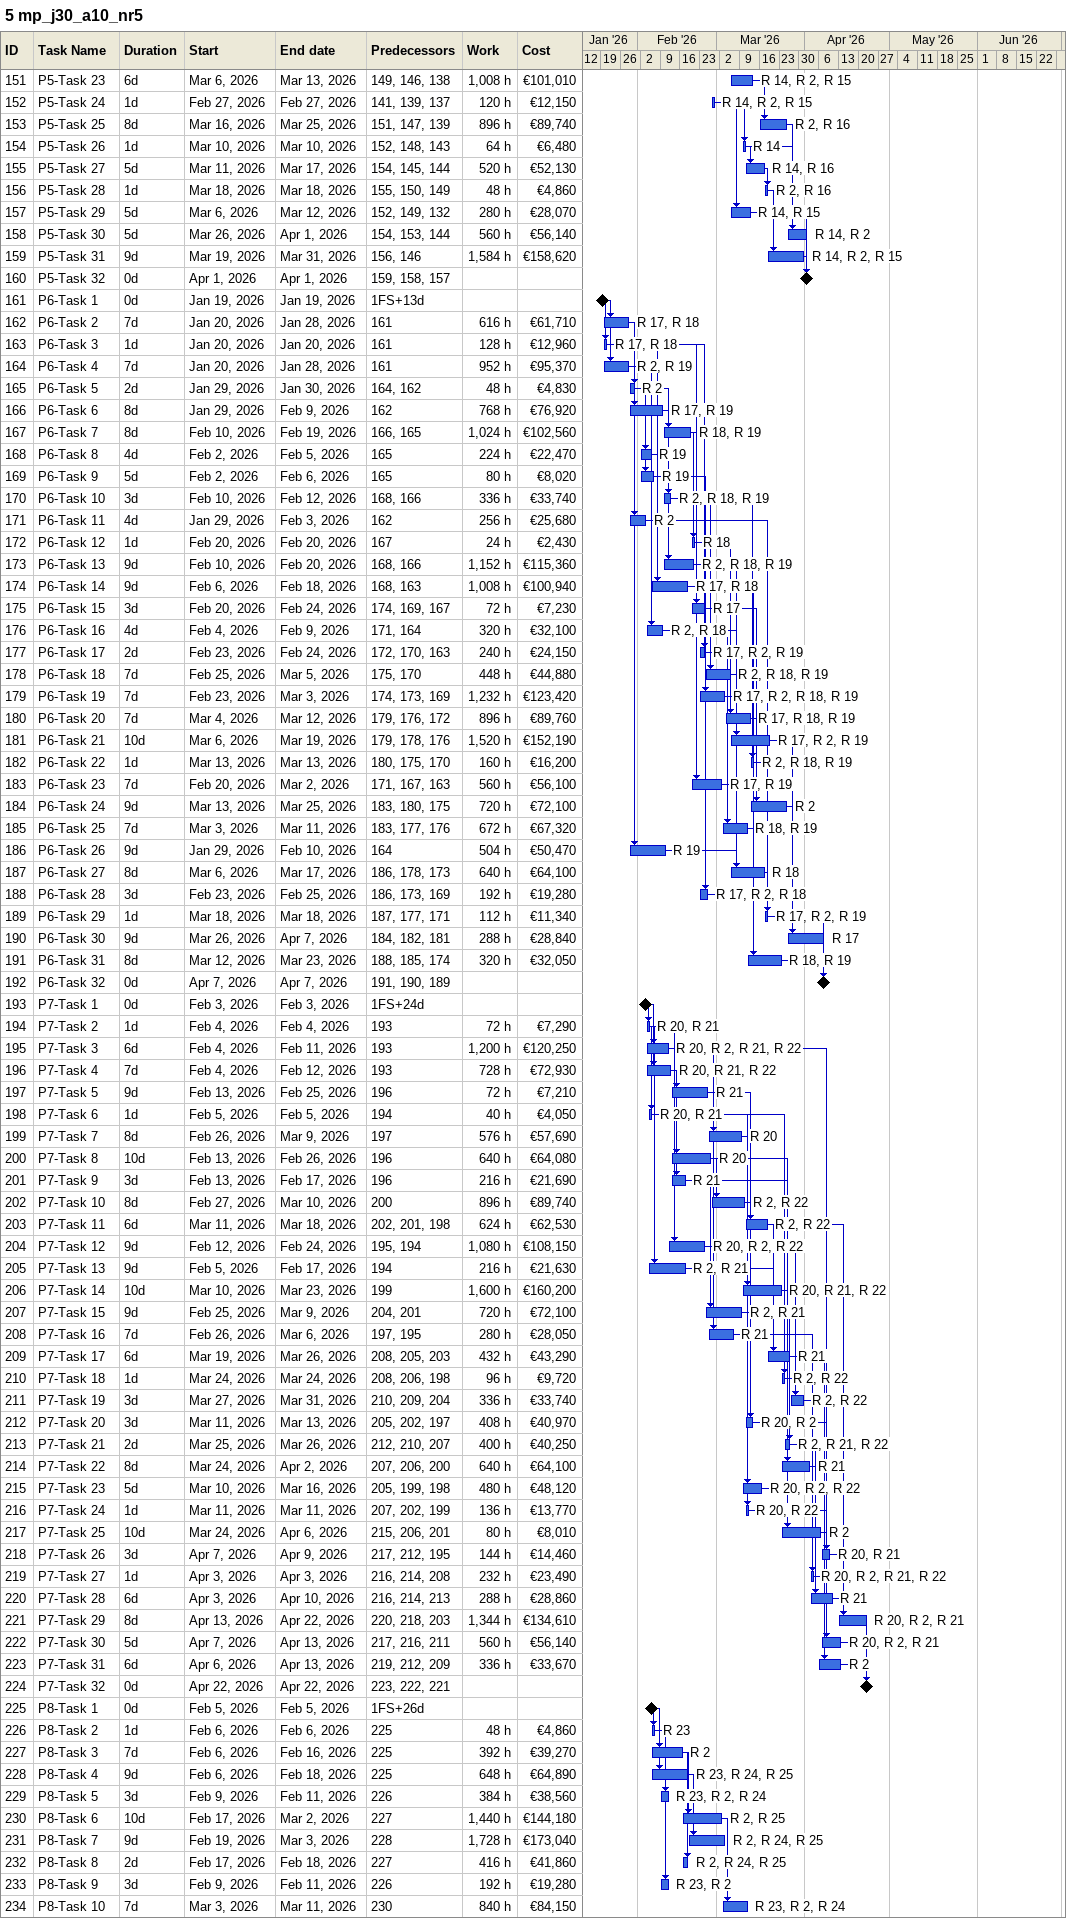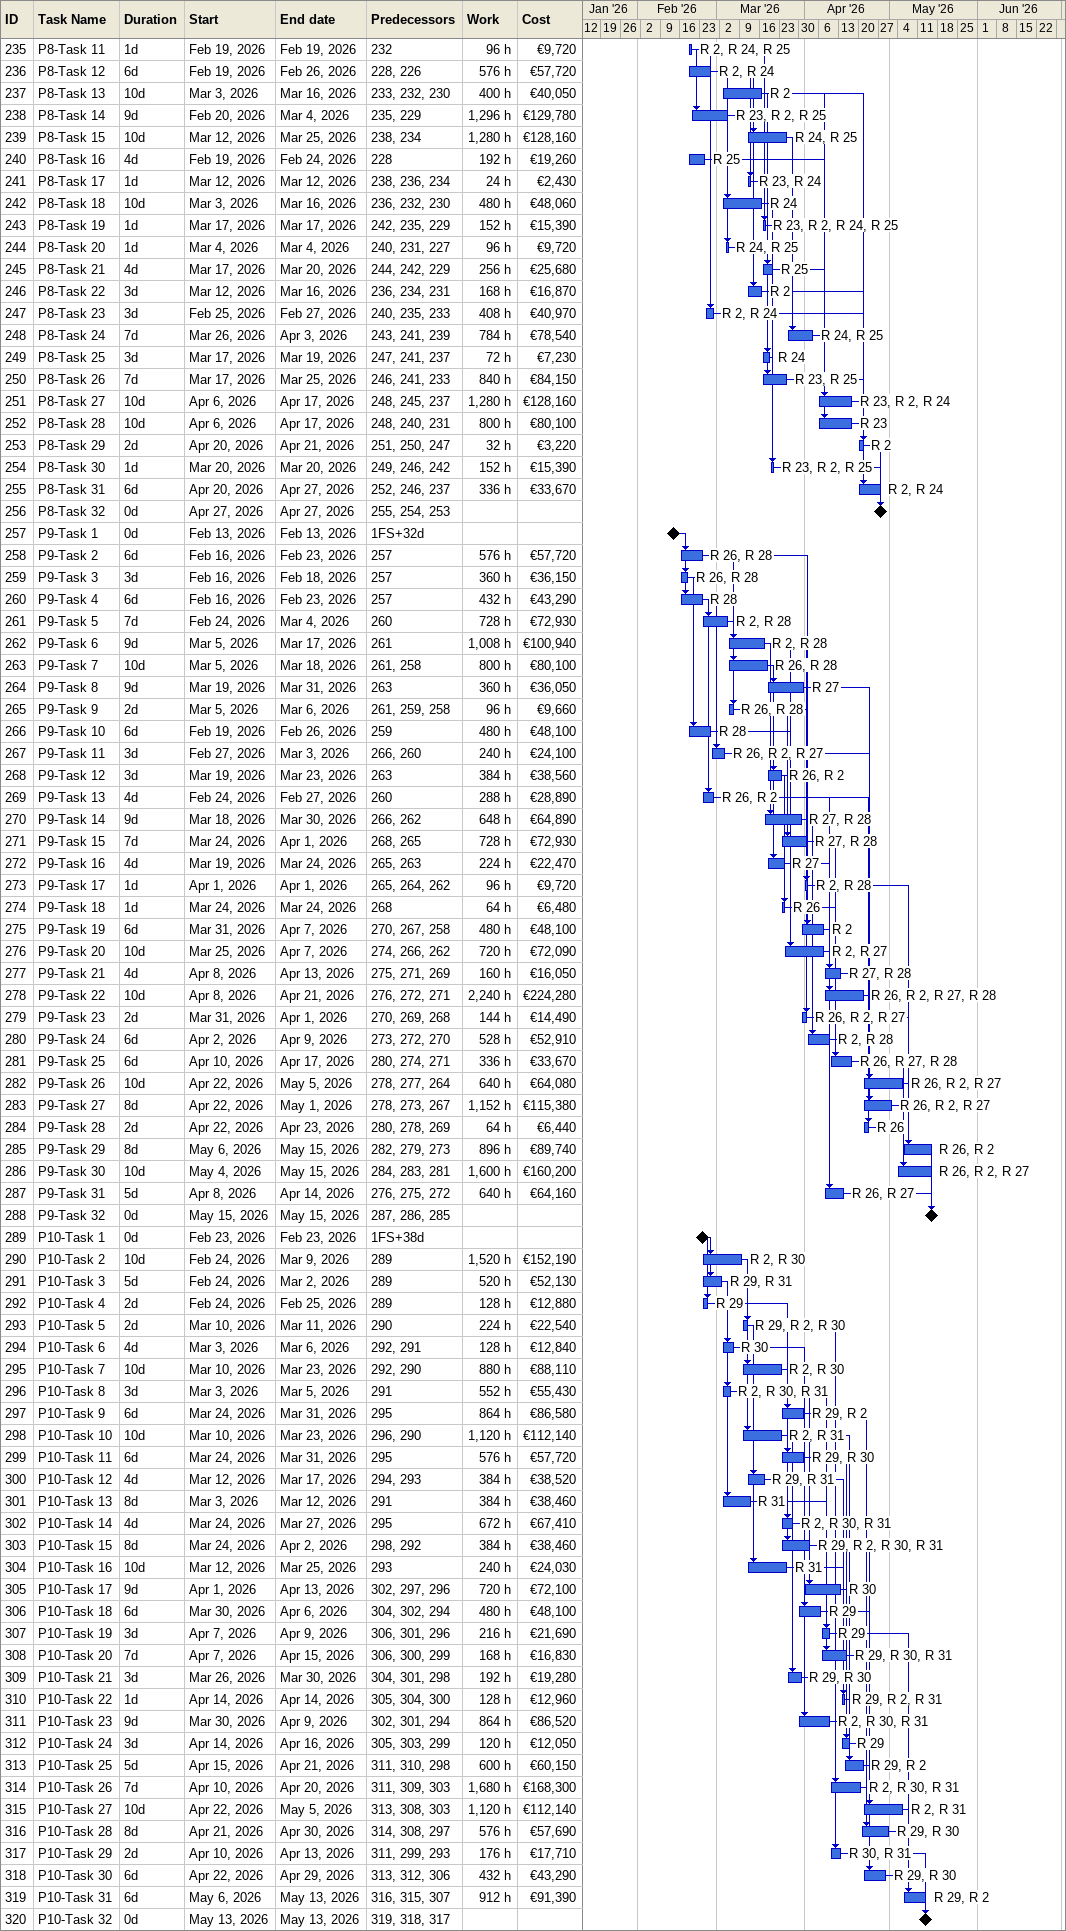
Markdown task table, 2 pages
5 mp_j30_a10_nr5

| ID | Task | Duration | Start | Finish | Predecessors | Resources | Work (h) | Cost (€) |
|---|---|---|---|---|---|---|---|---|
| 151 | P5-Task 23 | 6d | 2026-03-06 | 2026-03-13 | 149, 146, 138 | R 14, R 2, R 15 | 1008 | 101010 |
| 152 | P5-Task 24 | 1d | 2026-02-27 | 2026-02-27 | 141, 139, 137 | R 14, R 2, R 15 | 120 | 12150 |
| 153 | P5-Task 25 | 8d | 2026-03-16 | 2026-03-25 | 151, 147, 139 | R 2, R 16 | 896 | 89740 |
| 154 | P5-Task 26 | 1d | 2026-03-10 | 2026-03-10 | 152, 148, 143 | R 14 | 64 | 6480 |
| 155 | P5-Task 27 | 5d | 2026-03-11 | 2026-03-17 | 154, 145, 144 | R 14, R 16 | 520 | 52130 |
| 156 | P5-Task 28 | 1d | 2026-03-18 | 2026-03-18 | 155, 150, 149 | R 2, R 16 | 48 | 4860 |
| 157 | P5-Task 29 | 5d | 2026-03-06 | 2026-03-12 | 152, 149, 132 | R 14, R 15 | 280 | 28070 |
| 158 | P5-Task 30 | 5d | 2026-03-26 | 2026-04-01 | 154, 153, 144 | R 14, R 2 | 560 | 56140 |
| 159 | P5-Task 31 | 9d | 2026-03-19 | 2026-03-31 | 156, 146 | R 14, R 2, R 15 | 1584 | 158620 |
| 160 | P5-Task 32 | 0d | 2026-04-01 | 2026-04-01 | 159, 158, 157 |  |  |  |
| 161 | P6-Task 1 | 0d | 2026-01-19 | 2026-01-19 | 1FS+13d |  |  |  |
| 162 | P6-Task 2 | 7d | 2026-01-20 | 2026-01-28 | 161 | R 17, R 18 | 616 | 61710 |
| 163 | P6-Task 3 | 1d | 2026-01-20 | 2026-01-20 | 161 | R 17, R 18 | 128 | 12960 |
| 164 | P6-Task 4 | 7d | 2026-01-20 | 2026-01-28 | 161 | R 2, R 19 | 952 | 95370 |
| 165 | P6-Task 5 | 2d | 2026-01-29 | 2026-01-30 | 164, 162 | R 2 | 48 | 4830 |
| 166 | P6-Task 6 | 8d | 2026-01-29 | 2026-02-09 | 162 | R 17, R 19 | 768 | 76920 |
| 167 | P6-Task 7 | 8d | 2026-02-10 | 2026-02-19 | 166, 165 | R 18, R 19 | 1024 | 102560 |
| 168 | P6-Task 8 | 4d | 2026-02-02 | 2026-02-05 | 165 | R 19 | 224 | 22470 |
| 169 | P6-Task 9 | 5d | 2026-02-02 | 2026-02-06 | 165 | R 19 | 80 | 8020 |
| 170 | P6-Task 10 | 3d | 2026-02-10 | 2026-02-12 | 168, 166 | R 2, R 18, R 19 | 336 | 33740 |
| 171 | P6-Task 11 | 4d | 2026-01-29 | 2026-02-03 | 162 | R 2 | 256 | 25680 |
| 172 | P6-Task 12 | 1d | 2026-02-20 | 2026-02-20 | 167 | R 18 | 24 | 2430 |
| 173 | P6-Task 13 | 9d | 2026-02-10 | 2026-02-20 | 168, 166 | R 2, R 18, R 19 | 1152 | 115360 |
| 174 | P6-Task 14 | 9d | 2026-02-06 | 2026-02-18 | 168, 163 | R 17, R 18 | 1008 | 100940 |
| 175 | P6-Task 15 | 3d | 2026-02-20 | 2026-02-24 | 174, 169, 167 | R 17 | 72 | 7230 |
| 176 | P6-Task 16 | 4d | 2026-02-04 | 2026-02-09 | 171, 164 | R 2, R 18 | 320 | 32100 |
| 177 | P6-Task 17 | 2d | 2026-02-23 | 2026-02-24 | 172, 170, 163 | R 17, R 2, R 19 | 240 | 24150 |
| 178 | P6-Task 18 | 7d | 2026-02-25 | 2026-03-05 | 175, 170 | R 2, R 18, R 19 | 448 | 44880 |
| 179 | P6-Task 19 | 7d | 2026-02-23 | 2026-03-03 | 174, 173, 169 | R 17, R 2, R 18, R 19 | 1232 | 123420 |
| 180 | P6-Task 20 | 7d | 2026-03-04 | 2026-03-12 | 179, 176, 172 | R 17, R 18, R 19 | 896 | 89760 |
| 181 | P6-Task 21 | 10d | 2026-03-06 | 2026-03-19 | 179, 178, 176 | R 17, R 2, R 19 | 1520 | 152190 |
| 182 | P6-Task 22 | 1d | 2026-03-13 | 2026-03-13 | 180, 175, 170 | R 2, R 18, R 19 | 160 | 16200 |
| 183 | P6-Task 23 | 7d | 2026-02-20 | 2026-03-02 | 171, 167, 163 | R 17, R 19 | 560 | 56100 |
| 184 | P6-Task 24 | 9d | 2026-03-13 | 2026-03-25 | 183, 180, 175 | R 2 | 720 | 72100 |
| 185 | P6-Task 25 | 7d | 2026-03-03 | 2026-03-11 | 183, 177, 176 | R 18, R 19 | 672 | 67320 |
| 186 | P6-Task 26 | 9d | 2026-01-29 | 2026-02-10 | 164 | R 19 | 504 | 50470 |
| 187 | P6-Task 27 | 8d | 2026-03-06 | 2026-03-17 | 186, 178, 173 | R 18 | 640 | 64100 |
| 188 | P6-Task 28 | 3d | 2026-02-23 | 2026-02-25 | 186, 173, 169 | R 17, R 2, R 18 | 192 | 19280 |
| 189 | P6-Task 29 | 1d | 2026-03-18 | 2026-03-18 | 187, 177, 171 | R 17, R 2, R 19 | 112 | 11340 |
| 190 | P6-Task 30 | 9d | 2026-03-26 | 2026-04-07 | 184, 182, 181 | R 17 | 288 | 28840 |
| 191 | P6-Task 31 | 8d | 2026-03-12 | 2026-03-23 | 188, 185, 174 | R 18, R 19 | 320 | 32050 |
| 192 | P6-Task 32 | 0d | 2026-04-07 | 2026-04-07 | 191, 190, 189 |  |  |  |
| 193 | P7-Task 1 | 0d | 2026-02-03 | 2026-02-03 | 1FS+24d |  |  |  |
| 194 | P7-Task 2 | 1d | 2026-02-04 | 2026-02-04 | 193 | R 20, R 21 | 72 | 7290 |
| 195 | P7-Task 3 | 6d | 2026-02-04 | 2026-02-11 | 193 | R 20, R 2, R 21, R 22 | 1200 | 120250 |
| 196 | P7-Task 4 | 7d | 2026-02-04 | 2026-02-12 | 193 | R 20, R 21, R 22 | 728 | 72930 |
| 197 | P7-Task 5 | 9d | 2026-02-13 | 2026-02-25 | 196 | R 21 | 72 | 7210 |
| 198 | P7-Task 6 | 1d | 2026-02-05 | 2026-02-05 | 194 | R 20, R 21 | 40 | 4050 |
| 199 | P7-Task 7 | 8d | 2026-02-26 | 2026-03-09 | 197 | R 20 | 576 | 57690 |
| 200 | P7-Task 8 | 10d | 2026-02-13 | 2026-02-26 | 196 | R 20 | 640 | 64080 |
| 201 | P7-Task 9 | 3d | 2026-02-13 | 2026-02-17 | 196 | R 21 | 216 | 21690 |
| 202 | P7-Task 10 | 8d | 2026-02-27 | 2026-03-10 | 200 | R 2, R 22 | 896 | 89740 |
| 203 | P7-Task 11 | 6d | 2026-03-11 | 2026-03-18 | 202, 201, 198 | R 2, R 22 | 624 | 62530 |
| 204 | P7-Task 12 | 9d | 2026-02-12 | 2026-02-24 | 195, 194 | R 20, R 2, R 22 | 1080 | 108150 |
| 205 | P7-Task 13 | 9d | 2026-02-05 | 2026-02-17 | 194 | R 2, R 21 | 216 | 21630 |
| 206 | P7-Task 14 | 10d | 2026-03-10 | 2026-03-23 | 199 | R 20, R 21, R 22 | 1600 | 160200 |
| 207 | P7-Task 15 | 9d | 2026-02-25 | 2026-03-09 | 204, 201 | R 2, R 21 | 720 | 72100 |
| 208 | P7-Task 16 | 7d | 2026-02-26 | 2026-03-06 | 197, 195 | R 21 | 280 | 28050 |
| 209 | P7-Task 17 | 6d | 2026-03-19 | 2026-03-26 | 208, 205, 203 | R 21 | 432 | 43290 |
| 210 | P7-Task 18 | 1d | 2026-03-24 | 2026-03-24 | 208, 206, 198 | R 2, R 22 | 96 | 9720 |
| 211 | P7-Task 19 | 3d | 2026-03-27 | 2026-03-31 | 210, 209, 204 | R 2, R 22 | 336 | 33740 |
| 212 | P7-Task 20 | 3d | 2026-03-11 | 2026-03-13 | 205, 202, 197 | R 20, R 2 | 408 | 40970 |
| 213 | P7-Task 21 | 2d | 2026-03-25 | 2026-03-26 | 212, 210, 207 | R 2, R 21, R 22 | 400 | 40250 |
| 214 | P7-Task 22 | 8d | 2026-03-24 | 2026-04-02 | 207, 206, 200 | R 21 | 640 | 64100 |
| 215 | P7-Task 23 | 5d | 2026-03-10 | 2026-03-16 | 205, 199, 198 | R 20, R 2, R 22 | 480 | 48120 |
| 216 | P7-Task 24 | 1d | 2026-03-11 | 2026-03-11 | 207, 202, 199 | R 20, R 22 | 136 | 13770 |
| 217 | P7-Task 25 | 10d | 2026-03-24 | 2026-04-06 | 215, 206, 201 | R 2 | 80 | 8010 |
| 218 | P7-Task 26 | 3d | 2026-04-07 | 2026-04-09 | 217, 212, 195 | R 20, R 21 | 144 | 14460 |
| 219 | P7-Task 27 | 1d | 2026-04-03 | 2026-04-03 | 216, 214, 208 | R 20, R 2, R 21, R 22 | 232 | 23490 |
| 220 | P7-Task 28 | 6d | 2026-04-03 | 2026-04-10 | 216, 214, 213 | R 21 | 288 | 28860 |
| 221 | P7-Task 29 | 8d | 2026-04-13 | 2026-04-22 | 220, 218, 203 | R 20, R 2, R 21 | 1344 | 134610 |
| 222 | P7-Task 30 | 5d | 2026-04-07 | 2026-04-13 | 217, 216, 211 | R 20, R 2, R 21 | 560 | 56140 |
| 223 | P7-Task 31 | 6d | 2026-04-06 | 2026-04-13 | 219, 212, 209 | R 2 | 336 | 33670 |
| 224 | P7-Task 32 | 0d | 2026-04-22 | 2026-04-22 | 223, 222, 221 |  |  |  |
| 225 | P8-Task 1 | 0d | 2026-02-05 | 2026-02-05 | 1FS+26d |  |  |  |
| 226 | P8-Task 2 | 1d | 2026-02-06 | 2026-02-06 | 225 | R 23 | 48 | 4860 |
| 227 | P8-Task 3 | 7d | 2026-02-06 | 2026-02-16 | 225 | R 2 | 392 | 39270 |
| 228 | P8-Task 4 | 9d | 2026-02-06 | 2026-02-18 | 225 | R 23, R 24, R 25 | 648 | 64890 |
| 229 | P8-Task 5 | 3d | 2026-02-09 | 2026-02-11 | 226 | R 23, R 2, R 24 | 384 | 38560 |
| 230 | P8-Task 6 | 10d | 2026-02-17 | 2026-03-02 | 227 | R 2, R 25 | 1440 | 144180 |
| 231 | P8-Task 7 | 9d | 2026-02-19 | 2026-03-03 | 228 | R 2, R 24, R 25 | 1728 | 173040 |
| 232 | P8-Task 8 | 2d | 2026-02-17 | 2026-02-18 | 227 | R 2, R 24, R 25 | 416 | 41860 |
| 233 | P8-Task 9 | 3d | 2026-02-09 | 2026-02-11 | 226 | R 23, R 2 | 192 | 19280 |
| 234 | P8-Task 10 | 7d | 2026-03-03 | 2026-03-11 | 230 | R 23, R 2, R 24 | 840 | 84150 |
| 235 | P8-Task 11 | 1d | 2026-02-19 | 2026-02-19 | 232 | R 2, R 24, R 25 | 96 | 9720 |
| 236 | P8-Task 12 | 6d | 2026-02-19 | 2026-02-26 | 228, 226 | R 2, R 24 | 576 | 57720 |
| 237 | P8-Task 13 | 10d | 2026-03-03 | 2026-03-16 | 233, 232, 230 | R 2 | 400 | 40050 |
| 238 | P8-Task 14 | 9d | 2026-02-20 | 2026-03-04 | 235, 229 | R 23, R 2, R 25 | 1296 | 129780 |
| 239 | P8-Task 15 | 10d | 2026-03-12 | 2026-03-25 | 238, 234 | R 24, R 25 | 1280 | 128160 |
| 240 | P8-Task 16 | 4d | 2026-02-19 | 2026-02-24 | 228 | R 25 | 192 | 19260 |
| 241 | P8-Task 17 | 1d | 2026-03-12 | 2026-03-12 | 238, 236, 234 | R 23, R 24 | 24 | 2430 |
| 242 | P8-Task 18 | 10d | 2026-03-03 | 2026-03-16 | 236, 232, 230 | R 24 | 480 | 48060 |
| 243 | P8-Task 19 | 1d | 2026-03-17 | 2026-03-17 | 242, 235, 229 | R 23, R 2, R 24, R 25 | 152 | 15390 |
| 244 | P8-Task 20 | 1d | 2026-03-04 | 2026-03-04 | 240, 231, 227 | R 24, R 25 | 96 | 9720 |
| 245 | P8-Task 21 | 4d | 2026-03-17 | 2026-03-20 | 244, 242, 229 | R 25 | 256 | 25680 |
| 246 | P8-Task 22 | 3d | 2026-03-12 | 2026-03-16 | 236, 234, 231 | R 2 | 168 | 16870 |
| 247 | P8-Task 23 | 3d | 2026-02-25 | 2026-02-27 | 240, 235, 233 | R 2, R 24 | 408 | 40970 |
| 248 | P8-Task 24 | 7d | 2026-03-26 | 2026-04-03 | 243, 241, 239 | R 24, R 25 | 784 | 78540 |
| 249 | P8-Task 25 | 3d | 2026-03-17 | 2026-03-19 | 247, 241, 237 | R 24 | 72 | 7230 |
| 250 | P8-Task 26 | 7d | 2026-03-17 | 2026-03-25 | 246, 241, 233 | R 23, R 25 | 840 | 84150 |
| 251 | P8-Task 27 | 10d | 2026-04-06 | 2026-04-17 | 248, 245, 237 | R 23, R 2, R 24 | 1280 | 128160 |
| 252 | P8-Task 28 | 10d | 2026-04-06 | 2026-04-17 | 248, 240, 231 | R 23 | 800 | 80100 |
| 253 | P8-Task 29 | 2d | 2026-04-20 | 2026-04-21 | 251, 250, 247 | R 2 | 32 | 3220 |
| 254 | P8-Task 30 | 1d | 2026-03-20 | 2026-03-20 | 249, 246, 242 | R 23, R 2, R 25 | 152 | 15390 |
| 255 | P8-Task 31 | 6d | 2026-04-20 | 2026-04-27 | 252, 246, 237 | R 2, R 24 | 336 | 33670 |
| 256 | P8-Task 32 | 0d | 2026-04-27 | 2026-04-27 | 255, 254, 253 |  |  |  |
| 257 | P9-Task 1 | 0d | 2026-02-13 | 2026-02-13 | 1FS+32d |  |  |  |
| 258 | P9-Task 2 | 6d | 2026-02-16 | 2026-02-23 | 257 | R 26, R 28 | 576 | 57720 |
| 259 | P9-Task 3 | 3d | 2026-02-16 | 2026-02-18 | 257 | R 26, R 28 | 360 | 36150 |
| 260 | P9-Task 4 | 6d | 2026-02-16 | 2026-02-23 | 257 | R 28 | 432 | 43290 |
| 261 | P9-Task 5 | 7d | 2026-02-24 | 2026-03-04 | 260 | R 2, R 28 | 728 | 72930 |
| 262 | P9-Task 6 | 9d | 2026-03-05 | 2026-03-17 | 261 | R 2, R 28 | 1008 | 100940 |
| 263 | P9-Task 7 | 10d | 2026-03-05 | 2026-03-18 | 261, 258 | R 26, R 28 | 800 | 80100 |
| 264 | P9-Task 8 | 9d | 2026-03-19 | 2026-03-31 | 263 | R 27 | 360 | 36050 |
| 265 | P9-Task 9 | 2d | 2026-03-05 | 2026-03-06 | 261, 259, 258 | R 26, R 28 | 96 | 9660 |
| 266 | P9-Task 10 | 6d | 2026-02-19 | 2026-02-26 | 259 | R 28 | 480 | 48100 |
| 267 | P9-Task 11 | 3d | 2026-02-27 | 2026-03-03 | 266, 260 | R 26, R 2, R 27 | 240 | 24100 |
| 268 | P9-Task 12 | 3d | 2026-03-19 | 2026-03-23 | 263 | R 26, R 2 | 384 | 38560 |
| 269 | P9-Task 13 | 4d | 2026-02-24 | 2026-02-27 | 260 | R 26, R 2 | 288 | 28890 |
| 270 | P9-Task 14 | 9d | 2026-03-18 | 2026-03-30 | 266, 262 | R 27, R 28 | 648 | 64890 |
| 271 | P9-Task 15 | 7d | 2026-03-24 | 2026-04-01 | 268, 265 | R 27, R 28 | 728 | 72930 |
| 272 | P9-Task 16 | 4d | 2026-03-19 | 2026-03-24 | 265, 263 | R 27 | 224 | 22470 |
| 273 | P9-Task 17 | 1d | 2026-04-01 | 2026-04-01 | 265, 264, 262 | R 2, R 28 | 96 | 9720 |
| 274 | P9-Task 18 | 1d | 2026-03-24 | 2026-03-24 | 268 | R 26 | 64 | 6480 |
| 275 | P9-Task 19 | 6d | 2026-03-31 | 2026-04-07 | 270, 267, 258 | R 2 | 480 | 48100 |
| 276 | P9-Task 20 | 10d | 2026-03-25 | 2026-04-07 | 274, 266, 262 | R 2, R 27 | 720 | 72090 |
| 277 | P9-Task 21 | 4d | 2026-04-08 | 2026-04-13 | 275, 271, 269 | R 27, R 28 | 160 | 16050 |
| 278 | P9-Task 22 | 10d | 2026-04-08 | 2026-04-21 | 276, 272, 271 | R 26, R 2, R 27, R 28 | 2240 | 224280 |
| 279 | P9-Task 23 | 2d | 2026-03-31 | 2026-04-01 | 270, 269, 268 | R 26, R 2, R 27 | 144 | 14490 |
| 280 | P9-Task 24 | 6d | 2026-04-02 | 2026-04-09 | 273, 272, 270 | R 2, R 28 | 528 | 52910 |
| 281 | P9-Task 25 | 6d | 2026-04-10 | 2026-04-17 | 280, 274, 271 | R 26, R 27, R 28 | 336 | 33670 |
| 282 | P9-Task 26 | 10d | 2026-04-22 | 2026-05-05 | 278, 277, 264 | R 26, R 2, R 27 | 640 | 64080 |
| 283 | P9-Task 27 | 8d | 2026-04-22 | 2026-05-01 | 278, 273, 267 | R 26, R 2, R 27 | 1152 | 115380 |
| 284 | P9-Task 28 | 2d | 2026-04-22 | 2026-04-23 | 280, 278, 269 | R 26 | 64 | 6440 |
| 285 | P9-Task 29 | 8d | 2026-05-06 | 2026-05-15 | 282, 279, 273 | R 26, R 2 | 896 | 89740 |
| 286 | P9-Task 30 | 10d | 2026-05-04 | 2026-05-15 | 284, 283, 281 | R 26, R 2, R 27 | 1600 | 160200 |
| 287 | P9-Task 31 | 5d | 2026-04-08 | 2026-04-14 | 276, 275, 272 | R 26, R 27 | 640 | 64160 |
| 288 | P9-Task 32 | 0d | 2026-05-15 | 2026-05-15 | 287, 286, 285 |  |  |  |
| 289 | P10-Task 1 | 0d | 2026-02-23 | 2026-02-23 | 1FS+38d |  |  |  |
| 290 | P10-Task 2 | 10d | 2026-02-24 | 2026-03-09 | 289 | R 2, R 30 | 1520 | 152190 |
| 291 | P10-Task 3 | 5d | 2026-02-24 | 2026-03-02 | 289 | R 29, R 31 | 520 | 52130 |
| 292 | P10-Task 4 | 2d | 2026-02-24 | 2026-02-25 | 289 | R 29 | 128 | 12880 |
| 293 | P10-Task 5 | 2d | 2026-03-10 | 2026-03-11 | 290 | R 29, R 2, R 30 | 224 | 22540 |
| 294 | P10-Task 6 | 4d | 2026-03-03 | 2026-03-06 | 292, 291 | R 30 | 128 | 12840 |
| 295 | P10-Task 7 | 10d | 2026-03-10 | 2026-03-23 | 292, 290 | R 2, R 30 | 880 | 88110 |
| 296 | P10-Task 8 | 3d | 2026-03-03 | 2026-03-05 | 291 | R 2, R 30, R 31 | 552 | 55430 |
| 297 | P10-Task 9 | 6d | 2026-03-24 | 2026-03-31 | 295 | R 29, R 2 | 864 | 86580 |
| 298 | P10-Task 10 | 10d | 2026-03-10 | 2026-03-23 | 296, 290 | R 2, R 31 | 1120 | 112140 |
| 299 | P10-Task 11 | 6d | 2026-03-24 | 2026-03-31 | 295 | R 29, R 30 | 576 | 57720 |
| 300 | P10-Task 12 | 4d | 2026-03-12 | 2026-03-17 | 294, 293 | R 29, R 31 | 384 | 38520 |
| 301 | P10-Task 13 | 8d | 2026-03-03 | 2026-03-12 | 291 | R 31 | 384 | 38460 |
| 302 | P10-Task 14 | 4d | 2026-03-24 | 2026-03-27 | 295 | R 2, R 30, R 31 | 672 | 67410 |
| 303 | P10-Task 15 | 8d | 2026-03-24 | 2026-04-02 | 298, 292 | R 29, R 2, R 30, R 31 | 384 | 38460 |
| 304 | P10-Task 16 | 10d | 2026-03-12 | 2026-03-25 | 293 | R 31 | 240 | 24030 |
| 305 | P10-Task 17 | 9d | 2026-04-01 | 2026-04-13 | 302, 297, 296 | R 30 | 720 | 72100 |
| 306 | P10-Task 18 | 6d | 2026-03-30 | 2026-04-06 | 304, 302, 294 | R 29 | 480 | 48100 |
| 307 | P10-Task 19 | 3d | 2026-04-07 | 2026-04-09 | 306, 301, 296 | R 29 | 216 | 21690 |
| 308 | P10-Task 20 | 7d | 2026-04-07 | 2026-04-15 | 306, 300, 299 | R 29, R 30, R 31 | 168 | 16830 |
| 309 | P10-Task 21 | 3d | 2026-03-26 | 2026-03-30 | 304, 301, 298 | R 29, R 30 | 192 | 19280 |
| 310 | P10-Task 22 | 1d | 2026-04-14 | 2026-04-14 | 305, 304, 300 | R 29, R 2, R 31 | 128 | 12960 |
| 311 | P10-Task 23 | 9d | 2026-03-30 | 2026-04-09 | 302, 301, 294 | R 2, R 30, R 31 | 864 | 86520 |
| 312 | P10-Task 24 | 3d | 2026-04-14 | 2026-04-16 | 305, 303, 299 | R 29 | 120 | 12050 |
| 313 | P10-Task 25 | 5d | 2026-04-15 | 2026-04-21 | 311, 310, 298 | R 29, R 2 | 600 | 60150 |
| 314 | P10-Task 26 | 7d | 2026-04-10 | 2026-04-20 | 311, 309, 303 | R 2, R 30, R 31 | 1680 | 168300 |
| 315 | P10-Task 27 | 10d | 2026-04-22 | 2026-05-05 | 313, 308, 303 | R 2, R 31 | 1120 | 112140 |
| 316 | P10-Task 28 | 8d | 2026-04-21 | 2026-04-30 | 314, 308, 297 | R 29, R 30 | 576 | 57690 |
| 317 | P10-Task 29 | 2d | 2026-04-10 | 2026-04-13 | 311, 299, 293 | R 30, R 31 | 176 | 17710 |
| 318 | P10-Task 30 | 6d | 2026-04-22 | 2026-04-29 | 313, 312, 306 | R 29, R 30 | 432 | 43290 |
| 319 | P10-Task 31 | 6d | 2026-05-06 | 2026-05-13 | 316, 315, 307 | R 29, R 2 | 912 | 91390 |
| 320 | P10-Task 32 | 0d | 2026-05-13 | 2026-05-13 | 319, 318, 317 |  |  |  |
